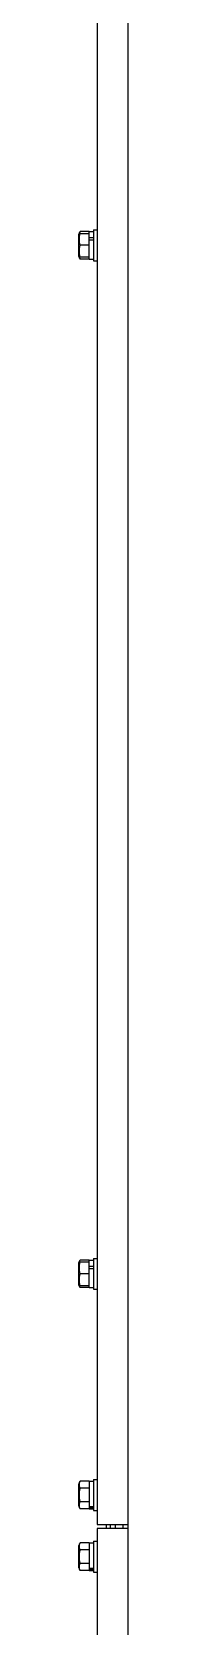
# Model space of a CAD drawing. Extents: x 61367 to 140945, y -1257 to 25588.
# Drawn here: x 92338 to 92357, y 19368 to 19988 of the extents above; entities that cross this region are included whole.
import ezdxf

# ---------------------------------------------------------------- set-up
doc = ezdxf.new("R2010")
doc.units = 0
doc.header["$MEASUREMENT"] = 0
doc.layers.get('0').update_dxf_attribs({"linetype": 'CONTINUOUS'})
for name, color, linetype in [('2401-00300-M6-16HWMC_0', 7, 'CONTINUOUS'), ('4212-62832_1_0', 7, 'CONTINUOUS'), ('4212-73754_1_0', 7, 'CONTINUOUS'), ('4212-73755_1_0', 7, 'CONTINUOUS'), ('4212-KH004_041_0', 7, 'CONTINUOUS')]:
    doc.layers.add(name, color=color, linetype=linetype)

# ---------------------------------------------------------------- blocks, each defined once
blk = doc.blocks.new('RYHTHYT')
at = {"layer": '2401-00300-M6-16HWMC_0', "color": 7, "linetype": 'Continuous'}
for p, q in [((-33460.44, -68032.16), (-33460.44, -68044.16)), ((-33460.44, -68032.16), (-33458.99, -68032.16)), ((-33466.09, -68042.52), (-33466.09, -68033.81)), ((-33466.05, -68033.53), (-33462.09, -68033.53)), ((-33462.09, -68032.81), (-33465.57, -68032.81)), ((-33462.09, -68038.16), (-33465.57, -68038.16)), ((-33462.09, -68043.54), (-33462.09, -68032.79)), ((-33462.09, -68032.79), (-33460.44, -68032.79)), ((-33462.09, -68035.15), (-33460.44, -68035.15)), ((-33462.09, -68036.07), (-33460.44, -68036.07)), ((-33462.09, -68042.8), (-33466.05, -68042.8)), ((-33462.09, -68043.52), (-33465.57, -68043.52)), ((-33462.09, -68043.54), (-33460.44, -68043.54)), ((-33460.44, -68044.16), (-33458.99, -68044.16)), ((-33466.09, -68442.52), (-33466.09, -68433.81)), ((-33466.05, -68433.53), (-33462.09, -68433.53)), ((-33462.09, -68432.81), (-33465.57, -68432.81)), ((-33462.09, -68443.54), (-33462.09, -68432.79)), ((-33462.09, -68432.79), (-33460.44, -68432.79)), ((-33462.09, -68435.15), (-33460.44, -68435.15)), ((-33460.44, -68432.16), (-33460.44, -68444.16)), ((-33460.44, -68432.16), (-33458.99, -68432.16)), ((-33462.09, -68438.16), (-33465.57, -68438.16)), ((-33462.09, -68436.07), (-33460.44, -68436.07)), ((-33462.09, -68442.8), (-33466.05, -68442.8)), ((-33462.09, -68443.52), (-33465.57, -68443.52)), ((-33462.09, -68443.54), (-33460.44, -68443.54)), ((-33460.44, -68444.16), (-33458.99, -68444.16)), ((-33466.09, -68528.52), (-33466.09, -68519.81)), ((-33462.09, -68518.81), (-33465.57, -68518.81)), ((-33462.09, -68521.49), (-33465.57, -68521.49)), ((-33462.09, -68518.79), (-33462.09, -68529.54)), ((-33462.09, -68518.79), (-33460.44, -68518.79)), ((-33460.44, -68518.16), (-33460.44, -68530.16)), ((-33460.44, -68518.16), (-33458.99, -68518.16)), ((-33462.09, -68526.84), (-33465.57, -68526.84)), ((-33462.09, -68529.52), (-33465.57, -68529.52)), ((-33462.09, -68528.61), (-33460.44, -68528.61)), ((-33462.09, -68529.11), (-33460.44, -68529.11)), ((-33462.09, -68529.54), (-33460.44, -68529.54)), ((-33460.44, -68530.16), (-33458.99, -68530.16)), ((-33466.09, -68552.52), (-33466.09, -68543.81)), ((-33462.09, -68542.81), (-33465.57, -68542.81)), ((-33462.09, -68545.49), (-33465.57, -68545.49)), ((-33462.09, -68542.79), (-33462.09, -68553.54)), ((-33462.09, -68542.79), (-33460.44, -68542.79)), ((-33460.44, -68542.16), (-33460.44, -68554.16)), ((-33460.44, -68542.16), (-33458.99, -68542.16)), ((-33462.09, -68550.84), (-33465.57, -68550.84)), ((-33462.09, -68552.61), (-33460.44, -68552.61)), ((-33462.09, -68553.11), (-33460.44, -68553.11)), ((-33462.09, -68553.52), (-33465.57, -68553.52)), ((-33462.09, -68553.54), (-33460.44, -68553.54)), ((-33460.44, -68554.16), (-33458.99, -68554.16))]:
    blk.add_line(p, q, dxfattribs=at)
for centre, start, end in [((-33464.87, -68033.81), 166.60803, 180), ((-33464.87, -68033.81), 124.94801, 166.60653), ((-33464.87, -68042.52), 180, 193.39197), ((-33464.87, -68042.52), 193.39361, 235.05199), ((-33464.87, -68433.81), 166.60803, 180), ((-33464.87, -68433.81), 124.94801, 166.60653), ((-33464.87, -68442.52), 180, 193.39197), ((-33464.87, -68442.52), 193.39361, 235.05199), ((-33464.87, -68519.81), 124.94801, 180), ((-33464.87, -68528.52), 180, 235.05199), ((-33464.87, -68543.81), 124.94801, 180), ((-33464.87, -68552.52), 180, 235.05199)]:
    blk.add_arc(centre, 1.22, start, end, dxfattribs=at)
for points, knots in [([(-33465.57, -68033.53), (-33465.82, -68033.84), (-33466.04, -68034.66), (-33466.06, -68035.85), (-33466.04, -68037.03), (-33465.82, -68037.86), (-33465.57, -68038.16)], [0, 0, 0, 0, 0.250791, 0.499999, 0.749207, 1, 1, 1, 1]), ([(-33465.57, -68038.16), (-33465.82, -68038.47), (-33466.04, -68039.3), (-33466.06, -68040.48), (-33466.04, -68041.67), (-33465.82, -68042.49), (-33465.57, -68042.8)], [0, 0, 0, 0, 0.250792, 0.5, 0.749207, 1, 1, 1, 1]), ([(-33465.57, -68032.81), (-33465.69, -68032.9), (-33465.89, -68033.12), (-33465.98, -68033.4), (-33466, -68033.52)], [0, 0, 0, 0, 0.538812, 1, 1, 1, 1]), ([(-33466, -68042.8), (-33465.98, -68042.93), (-33465.89, -68043.21), (-33465.69, -68043.43), (-33465.57, -68043.52)], [0, 0, 0, 0, 0.461192, 1, 1, 1, 1]), ([(-33465.57, -68433.53), (-33465.82, -68433.84), (-33466.04, -68434.66), (-33466.06, -68435.85), (-33466.04, -68437.03), (-33465.82, -68437.86), (-33465.57, -68438.16)], [0, 0, 0, 0, 0.250791, 0.499999, 0.749207, 1, 1, 1, 1]), ([(-33465.57, -68432.81), (-33465.69, -68432.9), (-33465.89, -68433.12), (-33465.98, -68433.4), (-33466, -68433.52)], [0, 0, 0, 0, 0.538812, 1, 1, 1, 1]), ([(-33465.57, -68438.16), (-33465.82, -68438.47), (-33466.04, -68439.3), (-33466.06, -68440.48), (-33466.04, -68441.67), (-33465.82, -68442.49), (-33465.57, -68442.8)], [0, 0, 0, 0, 0.250792, 0.5, 0.749207, 1, 1, 1, 1]), ([(-33466, -68442.8), (-33465.98, -68442.93), (-33465.89, -68443.21), (-33465.69, -68443.43), (-33465.57, -68443.52)], [0, 0, 0, 0, 0.461192, 1, 1, 1, 1]), ([(-33465.57, -68518.81), (-33465.68, -68518.89), (-33465.87, -68519.09), (-33466.04, -68519.56), (-33466.06, -68520.15), (-33466.04, -68520.73), (-33465.87, -68521.21), (-33465.68, -68521.41), (-33465.57, -68521.49)], [0, 0, 0, 0, 0.14349, 0.266269, 0.5, 0.733731, 0.856508, 1, 1, 1, 1]), ([(-33465.57, -68521.49), (-33465.83, -68521.86), (-33466.03, -68522.8), (-33466.06, -68524.16), (-33466.03, -68525.53), (-33465.83, -68526.47), (-33465.57, -68526.84)], [0, 0, 0, 0, 0.248888, 0.499999, 0.75111, 1, 1, 1, 1]), ([(-33465.57, -68526.84), (-33465.68, -68526.92), (-33465.87, -68527.12), (-33466.04, -68527.59), (-33466.06, -68528.18), (-33466.04, -68528.77), (-33465.87, -68529.24), (-33465.68, -68529.44), (-33465.57, -68529.52)], [0, 0, 0, 0, 0.143491, 0.266268, 0.499999, 0.733731, 0.856509, 1, 1, 1, 1]), ([(-33465.57, -68542.81), (-33465.68, -68542.89), (-33465.87, -68543.09), (-33466.04, -68543.56), (-33466.06, -68544.15), (-33466.04, -68544.73), (-33465.87, -68545.21), (-33465.68, -68545.41), (-33465.57, -68545.49)], [0, 0, 0, 0, 0.14349, 0.266269, 0.5, 0.733731, 0.856508, 1, 1, 1, 1]), ([(-33465.57, -68545.49), (-33465.83, -68545.86), (-33466.03, -68546.8), (-33466.06, -68548.16), (-33466.03, -68549.53), (-33465.83, -68550.47), (-33465.57, -68550.84)], [0, 0, 0, 0, 0.248888, 0.499999, 0.75111, 1, 1, 1, 1]), ([(-33465.57, -68550.84), (-33465.68, -68550.92), (-33465.87, -68551.12), (-33466.04, -68551.59), (-33466.06, -68552.18), (-33466.04, -68552.77), (-33465.87, -68553.24), (-33465.68, -68553.44), (-33465.57, -68553.52)], [0, 0, 0, 0, 0.143491, 0.266268, 0.499999, 0.733731, 0.856509, 1, 1, 1, 1])]:
    blk.add_open_spline(points, degree=3, knots=knots, dxfattribs=at)
at = {"layer": '4212-62832_1_0', "color": 7, "linetype": 'Continuous'}
blk.add_line((-33446.99, -69588.16), (-33446.99, -67513.16), dxfattribs=at)
at = {"layer": '4212-73754_1_0', "color": 7, "linetype": 'Continuous'}
for p, q in [((-33458.99, -67514.86), (-33458.99, -68535.66)), ((-33458.99, -68535.66), (-33446.99, -68535.66))]:
    blk.add_line(p, q, dxfattribs=at)
at = {"layer": '4212-73755_1_0', "color": 7, "linetype": 'Continuous'}
for p, q in [((-33458.99, -68537.16), (-33458.99, -69588.66)), ((-33446.99, -68537.16), (-33458.99, -68537.16)), ((-33455.49, -68535.66), (-33455.49, -68536.96)), ((-33453.99, -68535.66), (-33453.99, -68536.96))]:
    blk.add_line(p, q, dxfattribs=at)
for radius, start in [(0.2, 270), (1.7, 353.23169)]:
    blk.add_arc((-33455.69, -68536.96), radius, start, 0, dxfattribs=at)
at = {"layer": '4212-KH004_041_0', "color": 7, "linetype": 'Continuous'}
for p, q in [((-33451.99, -68535.66), (-33451.99, -68537.16)), ((-33448.99, -68535.66), (-33448.99, -68537.16))]:
    blk.add_line(p, q, dxfattribs=at)

msp = doc.modelspace()

# ---------------------------------------------------------------- block references
at = {"lineweight": -3}
msp.add_blockref('RYHTHYT', (125804.399, 87943.251), dxfattribs=at)

doc.saveas('drawing.dxf')
